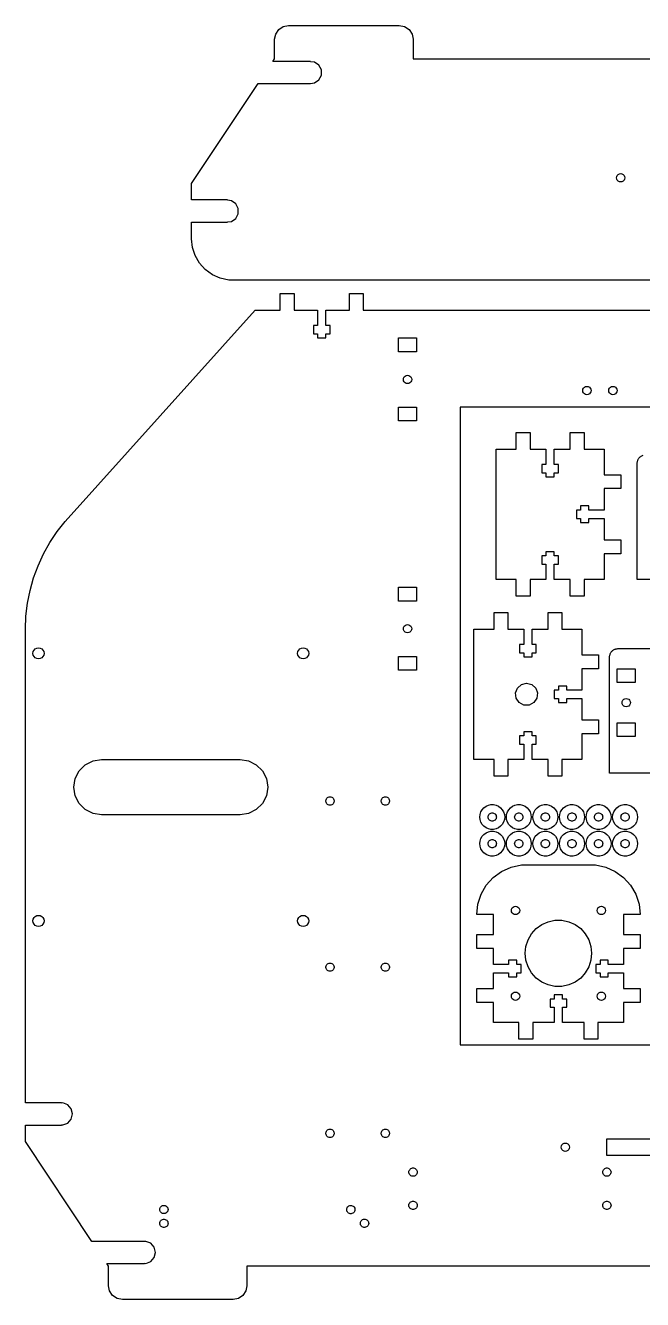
# Model space of a CAD drawing. Extents: x 0 to 500, y 0 to 460.
# Drawn here: x 0.1 to 223, y 0.1 to 460.1 of the extents above; entities that cross this region are included whole.
import ezdxf

# ---------------------------------------------------------------- set-up
doc = ezdxf.new("R2010")
doc.units = 0
doc.layers.add('Layer_1', color=7, linetype='CONTINUOUS')

msp = doc.modelspace()

# ---------------------------------------------------------------- linework, layer by layer
at = {"layer": 'Layer_1', "color": 7}
for points in [[(60.139862, 383.143472), (60.139862, 389.143471), (73.139862, 389.143471), (73.139862, 389.231471), (74.557862, 389.403471), (76.133861, 390.491472), (77.02386, 392.186473), (77.02386, 394.100473), (76.133861, 395.795472), (74.557862, 396.883472), (73.139862, 397.055473), (73.139862, 397.143472), (60.139862, 397.143472), (60.139862, 403.143472), (84.139862, 439.143473), (103.139861, 439.143473), (103.139861, 439.231473), (104.557861, 439.403473), (106.13386, 440.491471), (107.023862, 442.186472), (107.023862, 444.100472), (106.13386, 445.795473), (104.557861, 446.883471), (103.139861, 447.055471), (103.139861, 447.143471), (89.47286, 447.143471), (90.139861, 448.143472), (90.139861, 455.143472), (90.520861, 457.056473), (91.603861, 458.679471), (93.226862, 459.762473), (95.13986, 460.143473), (135.139862, 460.143473), (137.05286, 459.762473), (138.675861, 458.679471), (139.75886, 457.056473), (140.13986, 455.143472), (140.13986, 448.143472), (248.139862, 448.143472)], [(213.63986, 405.143473), (213.712862, 405.607472), (213.925861, 406.025471), (214.257862, 406.357472), (214.675861, 406.570471), (215.13986, 406.643473), (215.603861, 406.570471), (216.021861, 406.357472), (216.353861, 406.025471), (216.56686, 405.607472), (216.63986, 405.143473), (216.56686, 404.679472), (216.353861, 404.261472), (216.021861, 403.929472), (215.603861, 403.716473), (215.13986, 403.643473), (214.675861, 403.716473), (214.257862, 403.929472), (213.925861, 404.261472), (213.712862, 404.679472), (213.63986, 405.143473)], [(343.139861, 368.143471), (75.13986, 368.143471), (75.13986, 368.225471), (73.571862, 368.225471), (70.50486, 368.877472), (67.639861, 370.153472), (65.102861, 371.996473), (63.004861, 374.326472), (61.43686, 377.042471), (60.467861, 380.024473), (60.139862, 383.143472)], [(83.13186, 357.343473), (92.13986, 357.343473), (92.13986, 363.343472), (97.139862, 363.343472), (97.139862, 357.343473), (105.639862, 357.343473), (105.639862, 351.843473), (104.139862, 351.843473), (104.139862, 348.843473), (105.639862, 348.843473), (105.639862, 347.343473), (108.639861, 347.343473), (108.639861, 348.843473), (110.139861, 348.843473), (110.139861, 351.843473), (108.639861, 351.843473), (108.639861, 357.343473), (117.139861, 357.343473), (117.139861, 363.343472), (122.139862, 363.343472), (122.139862, 357.343473), (230.139861, 357.343473)], [(0.139861, 57.143475), (0.139861, 63.143463), (13.13986, 63.143463), (13.13986, 63.23146), (13.621862, 63.172475), (15.411862, 63.851474), (16.681862, 65.284457), (17.139861, 67.143483), (16.681862, 69.002481), (15.411862, 70.435464), (13.621862, 71.114463), (13.13986, 71.055478), (13.13986, 71.143475), (0.139861, 71.143475), (0.139861, 242.143472), (0.32486, 246.851472), (0.87886, 251.529472), (1.79786, 256.150471), (3.07686, 260.684473), (4.70686, 265.104471), (6.679861, 269.382471), (8.981861, 273.493473), (11.598862, 277.410472), (14.51586, 281.110473), (83.06886, 357.314472), (83.080854, 357.324462), (83.094858, 357.332458), (83.108859, 357.338483), (83.123876, 357.34248), (83.131849, 357.3436)], [(134.889861, 342.343472), (134.889861, 347.343473), (141.389862, 347.343473), (141.389862, 342.343472), (134.889861, 342.343472)], [(136.639862, 332.343472), (136.712861, 332.807474), (136.92586, 333.225473), (137.257861, 333.557471), (137.67586, 333.770472), (138.139861, 333.843472), (138.60386, 333.770472), (139.021862, 333.557471), (139.35386, 333.225473), (139.566862, 332.807474), (139.639861, 332.343472), (139.566862, 331.879473), (139.35386, 331.461471), (139.021862, 331.129473), (138.60386, 330.916472), (138.139861, 330.843472), (137.67586, 330.916472), (137.257861, 331.129473), (136.92586, 331.461471), (136.712861, 331.879473), (136.639862, 332.343472)], [(201.439862, 328.343472), (201.512861, 328.807473), (201.72586, 329.225473), (202.057861, 329.557473), (202.47586, 329.770472), (202.939862, 329.843471), (203.40386, 329.770472), (203.82186, 329.557473), (204.15386, 329.225473), (204.366862, 328.807473), (204.439861, 328.343472), (204.366862, 327.879473), (204.15386, 327.461471), (203.82186, 327.129473), (203.40386, 326.916471), (202.939862, 326.843472), (202.47586, 326.916471), (202.057861, 327.129473), (201.72586, 327.461471), (201.512861, 327.879473), (201.439862, 328.343472)], [(210.83986, 328.343472), (210.91286, 328.807473), (211.125861, 329.225473), (211.457862, 329.557473), (211.875861, 329.770472), (212.339863, 329.843471), (212.803861, 329.770472), (213.221861, 329.557473), (213.553861, 329.225473), (213.76686, 328.807473), (213.83986, 328.343472), (213.76686, 327.879473), (213.553861, 327.461471), (213.221861, 327.129473), (212.803861, 326.916471), (212.339863, 326.843472), (211.875861, 326.916471), (211.457862, 327.129473), (211.125861, 327.461471), (210.91286, 327.879473), (210.83986, 328.343472)], [(134.889861, 317.343471), (134.889861, 322.343472), (141.389862, 322.343472), (141.389862, 317.343471), (134.889861, 317.343471)], [(255.139862, 322.343472), (157.13986, 322.343472), (157.13986, 92.143461), (425.139866, 92.143461)], [(170.139862, 260.143473), (170.139862, 307.169473), (177.389861, 307.169473), (177.389861, 313.169472), (182.389862, 313.169472), (182.389862, 307.169473), (188.13986, 307.169473), (188.13986, 301.669473), (186.63986, 301.669473), (186.63986, 298.669473), (188.13986, 298.669473), (188.13986, 297.169473), (191.13986, 297.169473), (191.13986, 298.669473), (192.63986, 298.669473), (192.63986, 301.669473), (191.13986, 301.669473), (191.13986, 307.169473), (196.889861, 307.169473), (196.889861, 313.169472), (201.889862, 313.169472), (201.889862, 307.169473), (209.139861, 307.169473), (209.139861, 297.913473), (215.13986, 297.913473), (215.13986, 292.913472), (209.139861, 292.913472), (209.139861, 285.156473), (203.63986, 285.156473), (203.63986, 286.656472), (200.639861, 286.656472), (200.639861, 285.156473), (199.139861, 285.156473), (199.139861, 282.156473), (200.639861, 282.156473), (200.639861, 280.656473), (203.63986, 280.656473), (203.63986, 282.156473), (209.139861, 282.156473), (209.139861, 274.400473), (215.13986, 274.400473), (215.13986, 269.400472), (209.139861, 269.400472), (209.139861, 260.143473), (201.889862, 260.143473), (201.889862, 254.143473), (196.889861, 254.143473), (196.889861, 260.143473), (191.13986, 260.143473), (191.13986, 265.643473), (192.63986, 265.643473), (192.63986, 268.643473), (191.13986, 268.643473), (191.13986, 270.143472), (188.13986, 270.143472), (188.13986, 268.643473), (186.63986, 268.643473), (186.63986, 265.643473), (188.13986, 265.643473), (188.13986, 260.143473), (182.389862, 260.143473), (182.389862, 254.143473), (177.389861, 254.143473), (177.389861, 260.143473), (170.139862, 260.143473)], [(221.139862, 260.143473), (221.139862, 302.143473), (221.148865, 302.378471), (221.176858, 302.612473), (221.222861, 302.843472), (221.28686, 303.070472), (221.367861, 303.291471), (221.466862, 303.505472), (221.581861, 303.710473), (221.712861, 303.906473), (221.85886, 304.091473), (222.01886, 304.264472), (222.191862, 304.424472), (222.376862, 304.570471), (222.572862, 304.701473), (222.77786, 304.816473), (222.991861, 304.915471), (223.21286, 304.996472)], [(274.139858, 260.143473), (221.139862, 260.143473)], [(134.889861, 252.343471), (134.889861, 257.343473), (141.389862, 257.343473), (141.389862, 252.343471), (134.889861, 252.343471)], [(136.639862, 242.343472), (136.712861, 242.807473), (136.92586, 243.225472), (137.257861, 243.557473), (137.67586, 243.770472), (138.139861, 243.843471), (138.60386, 243.770472), (139.021862, 243.557473), (139.35386, 243.225472), (139.566862, 242.807473), (139.639861, 242.343472), (139.566862, 241.879473), (139.35386, 241.461473), (139.021862, 241.129473), (138.60386, 240.916471), (138.139861, 240.843472), (137.67586, 240.916471), (137.257861, 241.129473), (136.92586, 241.461473), (136.712861, 241.879473), (136.639862, 242.343472)], [(162.139861, 195.143473), (162.139861, 242.169473), (169.38986, 242.169473), (169.38986, 248.169472), (174.389861, 248.169472), (174.389861, 242.169473), (180.139862, 242.169473), (180.139862, 236.669473), (178.639862, 236.669473), (178.639862, 233.669473), (180.139862, 233.669473), (180.139862, 232.169473), (183.139862, 232.169473), (183.139862, 233.669473), (184.639862, 233.669473), (184.639862, 236.669473), (183.139862, 236.669473), (183.139862, 242.169473), (188.88986, 242.169473), (188.88986, 248.169472), (193.889861, 248.169472), (193.889861, 242.169473), (201.13986, 242.169473), (201.13986, 232.913473), (207.139862, 232.913473), (207.139862, 227.913472), (201.13986, 227.913472), (201.13986, 220.156473), (195.639862, 220.156473), (195.639862, 221.656473), (192.63986, 221.656473), (192.63986, 220.156473), (191.13986, 220.156473), (191.13986, 217.156473), (192.63986, 217.156473), (192.63986, 215.656473), (195.639862, 215.656473), (195.639862, 217.156473), (201.13986, 217.156473), (201.13986, 209.400473), (207.139862, 209.400473), (207.139862, 204.400472), (201.13986, 204.400472), (201.13986, 195.143473), (193.889861, 195.143473), (193.889861, 189.143473), (188.88986, 189.143473), (188.88986, 195.143473), (183.139862, 195.143473), (183.139862, 200.643473), (184.639862, 200.643473), (184.639862, 203.643473), (183.139862, 203.643473), (183.139862, 205.143473), (180.139862, 205.143473), (180.139862, 203.643473), (178.639862, 203.643473), (178.639862, 200.643473), (180.139862, 200.643473), (180.139862, 195.143473), (174.389861, 195.143473), (174.389861, 189.143473), (169.38986, 189.143473), (169.38986, 195.143473), (162.139861, 195.143473)], [(2.839861, 233.443472), (2.93786, 234.061471), (3.22186, 234.619473), (3.66386, 235.061472), (4.221861, 235.345472), (4.83986, 235.443471), (5.457862, 235.345472), (6.01586, 235.061472), (6.45786, 234.619473), (6.74186, 234.061471), (6.839862, 233.443472), (6.74186, 232.825473), (6.45786, 232.267472), (6.01586, 231.825473), (5.457862, 231.541472), (4.83986, 231.443474), (4.221861, 231.541472), (3.66386, 231.825473), (3.22186, 232.267472), (2.93786, 232.825473), (2.839861, 233.443472)], [(98.439862, 233.443472), (98.537861, 234.061471), (98.821861, 234.619473), (99.26386, 235.061472), (99.821862, 235.345472), (100.439861, 235.443471), (101.05786, 235.345472), (101.615861, 235.061472), (102.05786, 234.619473), (102.341861, 234.061471), (102.439862, 233.443472), (102.341861, 232.825473), (102.05786, 232.267472), (101.615861, 231.825473), (101.05786, 231.541472), (100.439861, 231.443474), (99.821862, 231.541472), (99.26386, 231.825473), (98.821861, 232.267472), (98.537861, 232.825473), (98.439862, 233.443472)], [(211.139862, 190.143471), (211.139862, 232.143472), (211.148865, 232.378473), (211.176859, 232.612472), (211.222861, 232.843474), (211.28686, 233.070473), (211.367861, 233.291473), (211.466862, 233.505471), (211.581862, 233.710472), (211.712861, 233.906472), (211.85886, 234.091472), (212.01886, 234.264474), (212.19186, 234.424471), (212.376862, 234.570473), (212.57286, 234.701472), (212.77786, 234.816472), (212.991861, 234.915473), (213.212861, 234.996474), (213.43986, 235.060473), (213.670862, 235.106472), (213.904861, 235.134469), (214.139862, 235.143475), (234.139861, 235.143472)], [(134.889861, 227.343473), (134.889861, 232.343472), (141.389862, 232.343472), (141.389862, 227.343473), (134.889861, 227.343473)], [(213.889861, 222.893472), (213.889861, 227.893474), (220.389862, 227.893474), (220.389862, 222.893472), (213.889861, 222.893472)], [(177.168861, 219.138472), (177.847862, 220.928472), (179.280862, 222.198472), (181.13986, 222.656473), (182.998861, 222.198472), (184.431861, 220.928472), (185.110862, 219.138472), (184.879861, 217.238473), (183.79186, 215.662473), (182.096862, 214.772471), (180.182861, 214.772471), (178.48786, 215.662473), (177.39986, 217.238473), (177.168861, 219.138472)], [(215.639862, 215.643471), (215.712861, 216.107473), (215.92586, 216.525472), (216.257861, 216.857473), (216.67586, 217.070472), (217.139861, 217.143471), (217.60386, 217.070472), (218.021862, 216.857473), (218.35386, 216.525472), (218.566862, 216.107473), (218.639861, 215.643471), (218.566862, 215.179473), (218.35386, 214.761473), (218.021862, 214.429473), (217.60386, 214.216471), (217.139861, 214.143471), (216.67586, 214.216471), (216.257861, 214.429473), (215.92586, 214.761473), (215.712861, 215.179473), (215.639862, 215.643471)], [(213.889861, 203.393472), (213.889861, 208.393473), (220.389862, 208.393473), (220.389862, 203.393472), (213.889861, 203.393472)], [(17.63986, 185.143473), (18.128861, 188.233473), (19.549861, 191.021473), (21.761862, 193.233472), (24.549862, 194.654472), (27.639862, 195.143473), (77.639861, 195.143473), (80.729861, 194.654472), (83.517861, 193.233472), (85.72986, 191.021473), (87.15086, 188.233473), (87.639861, 185.143473), (87.15086, 182.053473), (85.72986, 179.265473), (83.517861, 177.053471), (80.729861, 175.632471), (77.639861, 175.143473), (27.639862, 175.143473), (24.549862, 175.632471), (21.761862, 177.053471), (19.549861, 179.265473), (18.128861, 182.053473), (17.63986, 185.143473)], [(234.139861, 190.143471), (211.139862, 190.143471)], [(108.647862, 179.986472), (108.647862, 180.300472), (108.712861, 180.607473), (108.84086, 180.893472), (109.02486, 181.147472), (109.25786, 181.357473), (109.52986, 181.513472), (109.827862, 181.610471), (110.139861, 181.643472), (110.45186, 181.610471), (110.749862, 181.513472), (111.021862, 181.357473), (111.254862, 181.147472), (111.438862, 180.893472), (111.566861, 180.607473), (111.631863, 180.300472), (111.631863, 179.986472), (111.566861, 179.679473), (111.438862, 179.393472), (111.254862, 179.139472), (111.021862, 178.929473), (110.749862, 178.773472), (110.45186, 178.676472), (110.139861, 178.643472), (109.827862, 178.676472), (109.52986, 178.773472), (109.25786, 178.929473), (109.02486, 179.139472), (108.84086, 179.393472), (108.712861, 179.679473), (108.647862, 179.986472)], [(128.647862, 179.986472), (128.647862, 180.300472), (128.71286, 180.607473), (128.840862, 180.893472), (129.024863, 181.147472), (129.25786, 181.357473), (129.52986, 181.513472), (129.827861, 181.610471), (130.139861, 181.643472), (130.45186, 181.610471), (130.749861, 181.513472), (131.021861, 181.357473), (131.254861, 181.147472), (131.438862, 180.893472), (131.566861, 180.607473), (131.631862, 180.300472), (131.631862, 179.986472), (131.566861, 179.679473), (131.438862, 179.393472), (131.254861, 179.139472), (131.021861, 178.929473), (130.749861, 178.773472), (130.45186, 178.676472), (130.139861, 178.643472), (129.827861, 178.676472), (129.52986, 178.773472), (129.25786, 178.929473), (129.024863, 179.139472), (128.840862, 179.393472), (128.71286, 179.679473), (128.647862, 179.986472)], [(164.23986, 174.343472), (164.337862, 175.279473), (164.628861, 176.173471), (165.09886, 176.988473), (165.728862, 177.687472), (166.489863, 178.240473), (167.348862, 178.623474), (168.269861, 178.818472), (169.209861, 178.818472), (170.130862, 178.623474), (170.989862, 178.240473), (171.75086, 177.687472), (172.380862, 176.988473), (172.850861, 176.173471), (173.14186, 175.279473), (173.239862, 174.343472), (173.14186, 173.407474), (172.850861, 172.513473), (172.380862, 171.698471), (171.75086, 170.999472), (170.989862, 170.446471), (170.130862, 170.063473), (169.209861, 169.868472), (168.269861, 169.868472), (167.348862, 170.063473), (166.489863, 170.446471), (165.728862, 170.999472), (165.09886, 171.698471), (164.628861, 172.513473), (164.337862, 173.407474), (164.23986, 174.343472)], [(167.23986, 174.343472), (167.27286, 174.655472), (167.369863, 174.953473), (167.525861, 175.225473), (167.73586, 175.458473), (167.98986, 175.642473), (168.275861, 175.770472), (168.582862, 175.835474), (168.89686, 175.835474), (169.203861, 175.770472), (169.489862, 175.642473), (169.743862, 175.458473), (169.953861, 175.225473), (170.109862, 174.953473), (170.206862, 174.655472), (170.239862, 174.343472), (170.206862, 174.031473), (170.109862, 173.733471), (169.953861, 173.461471), (169.743862, 173.228471), (169.489862, 173.044471), (169.203861, 172.916472), (168.89686, 172.851473), (168.582862, 172.851473), (168.275861, 172.916472), (167.98986, 173.044471), (167.73586, 173.228471), (167.525861, 173.461471), (167.369863, 173.733471), (167.27286, 174.031473), (167.23986, 174.343472)], [(173.839861, 174.343472), (173.937862, 175.279473), (174.228862, 176.173471), (174.69886, 176.988473), (175.328862, 177.687472), (176.08986, 178.240473), (176.94886, 178.623474), (177.869861, 178.818472), (178.809862, 178.818472), (179.73086, 178.623474), (180.589863, 178.240473), (181.350861, 177.687472), (181.98086, 176.988473), (182.450861, 176.173471), (182.741861, 175.279473), (182.839862, 174.343472), (182.741861, 173.407474), (182.450861, 172.513473), (181.98086, 171.698471), (181.350861, 170.999472), (180.589863, 170.446471), (179.73086, 170.063473), (178.809862, 169.868472), (177.869861, 169.868472), (176.94886, 170.063473), (176.08986, 170.446471), (175.328862, 170.999472), (174.69886, 171.698471), (174.228862, 172.513473), (173.937862, 173.407474), (173.839861, 174.343472)], [(176.83986, 174.343472), (176.87286, 174.655472), (176.96986, 174.953473), (177.125861, 175.225473), (177.33586, 175.458473), (177.58986, 175.642473), (177.875861, 175.770472), (178.18286, 175.835474), (178.49686, 175.835474), (178.803862, 175.770472), (179.08986, 175.642473), (179.34386, 175.458473), (179.553862, 175.225473), (179.70986, 174.953473), (179.80686, 174.655472), (179.83986, 174.343472), (179.80686, 174.031473), (179.70986, 173.733471), (179.553862, 173.461471), (179.34386, 173.228471), (179.08986, 173.044471), (178.803862, 172.916472), (178.49686, 172.851473), (178.18286, 172.851473), (177.875861, 172.916472), (177.58986, 173.044471), (177.33586, 173.228471), (177.125861, 173.461471), (176.96986, 173.733471), (176.87286, 174.031473), (176.83986, 174.343472)], [(183.439861, 174.343472), (183.53786, 175.279473), (183.828862, 176.173471), (184.298861, 176.988473), (184.92886, 177.687472), (185.689861, 178.240473), (186.548861, 178.623474), (187.469862, 178.818472), (188.409862, 178.818472), (189.330861, 178.623474), (190.18986, 178.240473), (190.950861, 177.687472), (191.58086, 176.988473), (192.050862, 176.173471), (192.341861, 175.279473), (192.43986, 174.343472), (192.341861, 173.407474), (192.050862, 172.513473), (191.58086, 171.698471), (190.950861, 170.999472), (190.18986, 170.446471), (189.330861, 170.063473), (188.409862, 169.868472), (187.469862, 169.868472), (186.548861, 170.063473), (185.689861, 170.446471), (184.92886, 170.999472), (184.298861, 171.698471), (183.828862, 172.513473), (183.53786, 173.407474), (183.439861, 174.343472)], [(186.439861, 174.343472), (186.472861, 174.655472), (186.569861, 174.953473), (186.725862, 175.225473), (186.935861, 175.458473), (187.189861, 175.642473), (187.475862, 175.770472), (187.78286, 175.835474), (188.096861, 175.835474), (188.403862, 175.770472), (188.689861, 175.642473), (188.943861, 175.458473), (189.153862, 175.225473), (189.30986, 174.953473), (189.40686, 174.655472), (189.43986, 174.343472), (189.40686, 174.031473), (189.30986, 173.733471), (189.153862, 173.461471), (188.943861, 173.228471), (188.689861, 173.044471), (188.403862, 172.916472), (188.096861, 172.851473), (187.78286, 172.851473), (187.475862, 172.916472), (187.189861, 173.044471), (186.935861, 173.228471), (186.725862, 173.461471), (186.569861, 173.733471), (186.472861, 174.031473), (186.439861, 174.343472)], [(193.039862, 174.343472), (193.137861, 175.279473), (193.42886, 176.173471), (193.898861, 176.988473), (194.528861, 177.687472), (195.289861, 178.240473), (196.148861, 178.623474), (197.069862, 178.818472), (198.00986, 178.818472), (198.930861, 178.623474), (199.789861, 178.240473), (200.550862, 177.687472), (201.180861, 176.988473), (201.650862, 176.173471), (201.941862, 175.279473), (202.039861, 174.343472), (201.941862, 173.407474), (201.650862, 172.513473), (201.180861, 171.698471), (200.550862, 170.999472), (199.789861, 170.446471), (198.930861, 170.063473), (198.00986, 169.868472), (197.069862, 169.868472), (196.148861, 170.063473), (195.289861, 170.446471), (194.528861, 170.999472), (193.898861, 171.698471), (193.42886, 172.513473), (193.137861, 173.407474), (193.039862, 174.343472)], [(196.039861, 174.343472), (196.072862, 174.655472), (196.169861, 174.953473), (196.325863, 175.225473), (196.535861, 175.458473), (196.789861, 175.642473), (197.07586, 175.770472), (197.382861, 175.835474), (197.696861, 175.835474), (198.00386, 175.770472), (198.289861, 175.642473), (198.543861, 175.458473), (198.75386, 175.225473), (198.909861, 174.953473), (199.006861, 174.655472), (199.039861, 174.343472), (199.006861, 174.031473), (198.909861, 173.733471), (198.75386, 173.461471), (198.543861, 173.228471), (198.289861, 173.044471), (198.00386, 172.916472), (197.696861, 172.851473), (197.382861, 172.851473), (197.07586, 172.916472), (196.789861, 173.044471), (196.535861, 173.228471), (196.325863, 173.461471), (196.169861, 173.733471), (196.072862, 174.031473), (196.039861, 174.343472)], [(202.639862, 174.343472), (202.737861, 175.279473), (203.02886, 176.173471), (203.498862, 176.988473), (204.128861, 177.687472), (204.889862, 178.240473), (205.748862, 178.623474), (206.66986, 178.818472), (207.609861, 178.818472), (208.530862, 178.623474), (209.389861, 178.240473), (210.150862, 177.687472), (210.780861, 176.988473), (211.25086, 176.173471), (211.541862, 175.279473), (211.639861, 174.343472), (211.541862, 173.407474), (211.25086, 172.513473), (210.780861, 171.698471), (210.150862, 170.999472), (209.389861, 170.446471), (208.530862, 170.063473), (207.609861, 169.868472), (206.66986, 169.868472), (205.748862, 170.063473), (204.889862, 170.446471), (204.128861, 170.999472), (203.498862, 171.698471), (203.02886, 172.513473), (202.737861, 173.407474), (202.639862, 174.343472)], [(205.639862, 174.343472), (205.672862, 174.655472), (205.769862, 174.953473), (205.92586, 175.225473), (206.135862, 175.458473), (206.389862, 175.642473), (206.67586, 175.770472), (206.982862, 175.835474), (207.296862, 175.835474), (207.60386, 175.770472), (207.889862, 175.642473), (208.143862, 175.458473), (208.35386, 175.225473), (208.509862, 174.953473), (208.606861, 174.655472), (208.639862, 174.343472), (208.606861, 174.031473), (208.509862, 173.733471), (208.35386, 173.461471), (208.143862, 173.228471), (207.889862, 173.044471), (207.60386, 172.916472), (207.296862, 172.851473), (206.982862, 172.851473), (206.67586, 172.916472), (206.389862, 173.044471), (206.135862, 173.228471), (205.92586, 173.461471), (205.769862, 173.733471), (205.672862, 174.031473), (205.639862, 174.343472)], [(212.23986, 174.343472), (212.337862, 175.279473), (212.628861, 176.173471), (213.09886, 176.988473), (213.728862, 177.687472), (214.489863, 178.240473), (215.348862, 178.623474), (216.269861, 178.818472), (217.209861, 178.818472), (218.130862, 178.623474), (218.989862, 178.240473), (219.75086, 177.687472), (220.380862, 176.988473), (220.850861, 176.173471), (221.14186, 175.279473), (221.239862, 174.343472), (221.14186, 173.407474), (220.850861, 172.513473), (220.380862, 171.698471), (219.75086, 170.999472), (218.989862, 170.446471), (218.130862, 170.063473), (217.209861, 169.868472), (216.269861, 169.868472), (215.348862, 170.063473), (214.489863, 170.446471), (213.728862, 170.999472), (213.09886, 171.698471), (212.628861, 172.513473), (212.337862, 173.407474), (212.23986, 174.343472)], [(215.239862, 174.343472), (215.27286, 174.655472), (215.36986, 174.953473), (215.525861, 175.225473), (215.735862, 175.458473), (215.989862, 175.642473), (216.275861, 175.770472), (216.582862, 175.835474), (216.896863, 175.835474), (217.203861, 175.770472), (217.489862, 175.642473), (217.743862, 175.458473), (217.953861, 175.225473), (218.109862, 174.953473), (218.206862, 174.655472), (218.239862, 174.343472), (218.206862, 174.031473), (218.109862, 173.733471), (217.953861, 173.461471), (217.743862, 173.228471), (217.489862, 173.044471), (217.203861, 172.916472), (216.896863, 172.851473), (216.582862, 172.851473), (216.275861, 172.916472), (215.989862, 173.044471), (215.735862, 173.228471), (215.525861, 173.461471), (215.36986, 173.733471), (215.27286, 174.031473), (215.239862, 174.343472)], [(164.23986, 164.743471), (164.337862, 165.679473), (164.628861, 166.573471), (165.09886, 167.388472), (165.728862, 168.087472), (166.489863, 168.640472), (167.348862, 169.023473), (168.269861, 169.218472), (169.209861, 169.218472), (170.130862, 169.023473), (170.989862, 168.640472), (171.75086, 168.087472), (172.380862, 167.388472), (172.850861, 166.573471), (173.14186, 165.679473), (173.239862, 164.743471), (173.14186, 163.807473), (172.850861, 162.913472), (172.380862, 162.098474), (171.75086, 161.399471), (170.989862, 160.846474), (170.130862, 160.463473), (169.209861, 160.268471), (168.269861, 160.268471), (167.348862, 160.463473), (166.489863, 160.846474), (165.728862, 161.399471), (165.09886, 162.098474), (164.628861, 162.913472), (164.337862, 163.807473), (164.23986, 164.743471)], [(167.23986, 164.743471), (167.27286, 165.055471), (167.369863, 165.353472), (167.525861, 165.625472), (167.73586, 165.858472), (167.98986, 166.042473), (168.275861, 166.170472), (168.582862, 166.235473), (168.89686, 166.235473), (169.203861, 166.170472), (169.489862, 166.042473), (169.743862, 165.858472), (169.953861, 165.625472), (170.109862, 165.353472), (170.206862, 165.055471), (170.239862, 164.743471), (170.206862, 164.431472), (170.109862, 164.133471), (169.953861, 163.861473), (169.743862, 163.628474), (169.489862, 163.444473), (169.203861, 163.316471), (168.89686, 163.251473), (168.582862, 163.251473), (168.275861, 163.316471), (167.98986, 163.444473), (167.73586, 163.628474), (167.525861, 163.861473), (167.369863, 164.133471), (167.27286, 164.431472), (167.23986, 164.743471)], [(173.839861, 164.743471), (173.937862, 165.679473), (174.228862, 166.573471), (174.69886, 167.388472), (175.328862, 168.087472), (176.08986, 168.640472), (176.94886, 169.023473), (177.869861, 169.218472), (178.809862, 169.218472), (179.73086, 169.023473), (180.589863, 168.640472), (181.350861, 168.087472), (181.98086, 167.388472), (182.450861, 166.573471), (182.741861, 165.679473), (182.839862, 164.743471), (182.741861, 163.807473), (182.450861, 162.913472), (181.98086, 162.098474), (181.350861, 161.399471), (180.589863, 160.846474), (179.73086, 160.463473), (178.809862, 160.268471), (177.869861, 160.268471), (176.94886, 160.463473), (176.08986, 160.846474), (175.328862, 161.399471), (174.69886, 162.098474), (174.228862, 162.913472), (173.937862, 163.807473), (173.839861, 164.743471)], [(176.83986, 164.743471), (176.87286, 165.055471), (176.96986, 165.353472), (177.125861, 165.625472), (177.33586, 165.858472), (177.58986, 166.042473), (177.875861, 166.170472), (178.18286, 166.235473), (178.49686, 166.235473), (178.803862, 166.170472), (179.08986, 166.042473), (179.34386, 165.858472), (179.553862, 165.625472), (179.70986, 165.353472), (179.80686, 165.055471), (179.83986, 164.743471), (179.80686, 164.431472), (179.70986, 164.133471), (179.553862, 163.861473), (179.34386, 163.628474), (179.08986, 163.444473), (178.803862, 163.316471), (178.49686, 163.251473), (178.18286, 163.251473), (177.875861, 163.316471), (177.58986, 163.444473), (177.33586, 163.628474), (177.125861, 163.861473), (176.96986, 164.133471), (176.87286, 164.431472), (176.83986, 164.743471)], [(183.439861, 164.743471), (183.53786, 165.679473), (183.828862, 166.573471), (184.298861, 167.388472), (184.92886, 168.087472), (185.689861, 168.640472), (186.548861, 169.023473), (187.469862, 169.218472), (188.409862, 169.218472), (189.330861, 169.023473), (190.18986, 168.640472), (190.950861, 168.087472), (191.58086, 167.388472), (192.050862, 166.573471), (192.341861, 165.679473), (192.43986, 164.743471), (192.341861, 163.807473), (192.050862, 162.913472), (191.58086, 162.098474), (190.950861, 161.399471), (190.18986, 160.846474), (189.330861, 160.463473), (188.409862, 160.268471), (187.469862, 160.268471), (186.548861, 160.463473), (185.689861, 160.846474), (184.92886, 161.399471), (184.298861, 162.098474), (183.828862, 162.913472), (183.53786, 163.807473), (183.439861, 164.743471)], [(186.439861, 164.743471), (186.472861, 165.055471), (186.569861, 165.353472), (186.725862, 165.625472), (186.935861, 165.858472), (187.189861, 166.042473), (187.475862, 166.170472), (187.78286, 166.235473), (188.096861, 166.235473), (188.403862, 166.170472), (188.689861, 166.042473), (188.943861, 165.858472), (189.153862, 165.625472), (189.30986, 165.353472), (189.40686, 165.055471), (189.43986, 164.743471), (189.40686, 164.431472), (189.30986, 164.133471), (189.153862, 163.861473), (188.943861, 163.628474), (188.689861, 163.444473), (188.403862, 163.316471), (188.096861, 163.251473), (187.78286, 163.251473), (187.475862, 163.316471), (187.189861, 163.444473), (186.935861, 163.628474), (186.725862, 163.861473), (186.569861, 164.133471), (186.472861, 164.431472), (186.439861, 164.743471)], [(193.039862, 164.743471), (193.137861, 165.679473), (193.42886, 166.573471), (193.898861, 167.388472), (194.528861, 168.087472), (195.289861, 168.640472), (196.148861, 169.023473), (197.069862, 169.218472), (198.00986, 169.218472), (198.930861, 169.023473), (199.789861, 168.640472), (200.550862, 168.087472), (201.180861, 167.388472), (201.650862, 166.573471), (201.941862, 165.679473), (202.039861, 164.743471), (201.941862, 163.807473), (201.650862, 162.913472), (201.180861, 162.098474), (200.550862, 161.399471), (199.789861, 160.846474), (198.930861, 160.463473), (198.00986, 160.268471), (197.069862, 160.268471), (196.148861, 160.463473), (195.289861, 160.846474), (194.528861, 161.399471), (193.898861, 162.098474), (193.42886, 162.913472), (193.137861, 163.807473), (193.039862, 164.743471)], [(196.039861, 164.743471), (196.072862, 165.055471), (196.169861, 165.353472), (196.325863, 165.625472), (196.535861, 165.858472), (196.789861, 166.042473), (197.07586, 166.170472), (197.382861, 166.235473), (197.696861, 166.235473), (198.00386, 166.170472), (198.289861, 166.042473), (198.543861, 165.858472), (198.75386, 165.625472), (198.909861, 165.353472), (199.006861, 165.055471), (199.039861, 164.743471), (199.006861, 164.431472), (198.909861, 164.133471), (198.75386, 163.861473), (198.543861, 163.628474), (198.289861, 163.444473), (198.00386, 163.316471), (197.696861, 163.251473), (197.382861, 163.251473), (197.07586, 163.316471), (196.789861, 163.444473), (196.535861, 163.628474), (196.325863, 163.861473), (196.169861, 164.133471), (196.072862, 164.431472), (196.039861, 164.743471)], [(202.639862, 164.743471), (202.737861, 165.679473), (203.02886, 166.573471), (203.498862, 167.388472), (204.128861, 168.087472), (204.889862, 168.640472), (205.748862, 169.023473), (206.66986, 169.218472), (207.609861, 169.218472), (208.530862, 169.023473), (209.389861, 168.640472), (210.150862, 168.087472), (210.780861, 167.388472), (211.25086, 166.573471), (211.541862, 165.679473), (211.639861, 164.743471), (211.541862, 163.807473), (211.25086, 162.913472), (210.780861, 162.098474), (210.150862, 161.399471), (209.389861, 160.846474), (208.530862, 160.463473), (207.609861, 160.268471), (206.66986, 160.268471), (205.748862, 160.463473), (204.889862, 160.846474), (204.128861, 161.399471), (203.498862, 162.098474), (203.02886, 162.913472), (202.737861, 163.807473), (202.639862, 164.743471)], [(205.639862, 164.743471), (205.672862, 165.055471), (205.769862, 165.353472), (205.92586, 165.625472), (206.135862, 165.858472), (206.389862, 166.042473), (206.67586, 166.170472), (206.982862, 166.235473), (207.296862, 166.235473), (207.60386, 166.170472), (207.889862, 166.042473), (208.143862, 165.858472), (208.35386, 165.625472), (208.509862, 165.353472), (208.606861, 165.055471), (208.639862, 164.743471), (208.606861, 164.431472), (208.509862, 164.133471), (208.35386, 163.861473), (208.143862, 163.628474), (207.889862, 163.444473), (207.60386, 163.316471), (207.296862, 163.251473), (206.982862, 163.251473), (206.67586, 163.316471), (206.389862, 163.444473), (206.135862, 163.628474), (205.92586, 163.861473), (205.769862, 164.133471), (205.672862, 164.431472), (205.639862, 164.743471)], [(212.23986, 164.743471), (212.337862, 165.679473), (212.628861, 166.573471), (213.09886, 167.388472), (213.728862, 168.087472), (214.489863, 168.640472), (215.348862, 169.023473), (216.269861, 169.218472), (217.209861, 169.218472), (218.130862, 169.023473), (218.989862, 168.640472), (219.75086, 168.087472), (220.380862, 167.388472), (220.850861, 166.573471), (221.14186, 165.679473), (221.239862, 164.743471), (221.14186, 163.807473), (220.850861, 162.913472), (220.380862, 162.098474), (219.75086, 161.399471), (218.989862, 160.846474), (218.130862, 160.463473), (217.209861, 160.268471), (216.269861, 160.268471), (215.348862, 160.463473), (214.489863, 160.846474), (213.728862, 161.399471), (213.09886, 162.098474), (212.628861, 162.913472), (212.337862, 163.807473), (212.23986, 164.743471)], [(215.239862, 164.743471), (215.27286, 165.055471), (215.36986, 165.353472), (215.525861, 165.625472), (215.735862, 165.858472), (215.989862, 166.042473), (216.275861, 166.170472), (216.582862, 166.235473), (216.896863, 166.235473), (217.203861, 166.170472), (217.489862, 166.042473), (217.743862, 165.858472), (217.953861, 165.625472), (218.109862, 165.353472), (218.206862, 165.055471), (218.239862, 164.743471), (218.206862, 164.431472), (218.109862, 164.133471), (217.953861, 163.861473), (217.743862, 163.628474), (217.489862, 163.444473), (217.203861, 163.316471), (216.896863, 163.251473), (216.582862, 163.251473), (216.275861, 163.316471), (215.989862, 163.444473), (215.735862, 163.628474), (215.525861, 163.861473), (215.36986, 164.133471), (215.27286, 164.431472), (215.239862, 164.743471)], [(163.139862, 107.393472), (163.139862, 112.393473), (169.139862, 112.393473), (169.139862, 118.143472), (174.639862, 118.143472), (174.639862, 116.643472), (177.639861, 116.643472), (177.639861, 118.143472), (179.139861, 118.143472), (179.139861, 121.143471), (177.639861, 121.143471), (177.639861, 122.643471), (174.639862, 122.643471), (174.639862, 121.143471), (169.139862, 121.143471), (169.139862, 126.893472), (163.139862, 126.893472), (163.139862, 131.893471), (169.139862, 131.893471), (169.139862, 139.143472), (163.139862, 139.143472), (163.532862, 142.885473), (164.695861, 146.464472), (166.577862, 149.723472), (169.09586, 152.520472), (172.139861, 154.731472), (175.577861, 156.262474), (179.257861, 157.044472), (181.13986, 157.044472), (181.13986, 157.143473), (204.16586, 157.143473), (204.16586, 157.044472), (206.047862, 157.044472), (209.727862, 156.262474), (213.165862, 154.731472), (216.20986, 152.520472), (218.727861, 149.723472), (220.60986, 146.464472), (221.772861, 142.885473), (222.165861, 139.143472), (216.165862, 139.143472), (216.165862, 131.893471), (222.165861, 131.893471), (222.165861, 126.893472), (216.165862, 126.893472), (216.165862, 121.143471), (210.665862, 121.143471), (210.665862, 122.643471), (207.665862, 122.643471), (207.665862, 121.143471), (206.165862, 121.143471), (206.165862, 118.143472), (207.665862, 118.143472), (207.665862, 116.643472), (210.665862, 116.643472), (210.665862, 118.143472), (216.165862, 118.143472), (216.165862, 112.393473), (222.165861, 112.393473), (222.165861, 107.393472), (216.165862, 107.393472), (216.165862, 100.143471), (206.909862, 100.143471), (206.909862, 94.143457), (201.909861, 94.143486), (201.909861, 100.143471), (194.152861, 100.143471), (194.152861, 105.643471), (195.652861, 105.643471), (195.652861, 108.643471), (194.152861, 108.643471), (194.152861, 110.143473), (191.152862, 110.143473), (191.152862, 108.643471), (189.652862, 108.643471), (189.652862, 105.643471), (191.152862, 105.643471), (191.152862, 100.143471), (183.396862, 100.143471), (183.396862, 94.143457), (178.39686, 94.143486), (178.39686, 100.143471), (169.139862, 100.143471), (169.139862, 107.393472), (163.139862, 107.393472)], [(2.839861, 136.843474), (2.93786, 137.461473), (3.22186, 138.019471), (3.66386, 138.461473), (4.221861, 138.745471), (4.83986, 138.843472), (5.457862, 138.745471), (6.01586, 138.461473), (6.45786, 138.019471), (6.74186, 137.461473), (6.839862, 136.843474), (6.74186, 136.225472), (6.45786, 135.667473), (6.01586, 135.225471), (5.457862, 134.941474), (4.83986, 134.843472), (4.221861, 134.941474), (3.66386, 135.225471), (3.22186, 135.667473), (2.93786, 136.225472), (2.839861, 136.843474)], [(98.439862, 136.843474), (98.537861, 137.461473), (98.821861, 138.019471), (99.26386, 138.461473), (99.821862, 138.745471), (100.439861, 138.843472), (101.05786, 138.745471), (101.615861, 138.461473), (102.05786, 138.019471), (102.341861, 137.461473), (102.439862, 136.843474), (102.341861, 136.225472), (102.05786, 135.667473), (101.615861, 135.225471), (101.05786, 134.941474), (100.439861, 134.843472), (99.821862, 134.941474), (99.26386, 135.225471), (98.821861, 135.667473), (98.537861, 136.225472), (98.439862, 136.843474)], [(175.652862, 140.643472), (175.725861, 141.107473), (175.93886, 141.525473), (176.270861, 141.857473), (176.68886, 142.070472), (177.152862, 142.143472), (177.61686, 142.070472), (178.03486, 141.857473), (178.36686, 141.525473), (178.579862, 141.107473), (178.652861, 140.643472), (178.579862, 140.179473), (178.36686, 139.761471), (178.03486, 139.429473), (177.61686, 139.216471), (177.152862, 139.143472), (176.68886, 139.216471), (176.270861, 139.429473), (175.93886, 139.761471), (175.725861, 140.179473), (175.652862, 140.643472)], [(206.652862, 140.643472), (206.725861, 141.107473), (206.93886, 141.525473), (207.270861, 141.857473), (207.68886, 142.070472), (208.152862, 142.143472), (208.61686, 142.070472), (209.034863, 141.857473), (209.36686, 141.525473), (209.579862, 141.107473), (209.652862, 140.643472), (209.579862, 140.179473), (209.36686, 139.761471), (209.034863, 139.429473), (208.61686, 139.216471), (208.152862, 139.143472), (207.68886, 139.216471), (207.270861, 139.429473), (206.93886, 139.761471), (206.725861, 140.179473), (206.652862, 140.643472)], [(180.65286, 125.143472), (180.914861, 127.638471), (181.68986, 130.024471), (182.94486, 132.196473), (184.622861, 134.061474), (186.652862, 135.535472), (188.94486, 136.556473), (191.398861, 137.077473), (193.90686, 137.077473), (196.360861, 136.556473), (198.652861, 135.535472), (200.68286, 134.061474), (202.36086, 132.196473), (203.61586, 130.024471), (204.390862, 127.638471), (204.65286, 125.143472), (204.390862, 122.648472), (203.61586, 120.262472), (202.36086, 118.090473), (200.68286, 116.225472), (198.652861, 114.751471), (196.360861, 113.730473), (193.90686, 113.209474), (191.398861, 113.209474), (188.94486, 113.730473), (186.652862, 114.751471), (184.622861, 116.225472), (182.94486, 118.090473), (181.68986, 120.262472), (180.914861, 122.648472), (180.65286, 125.143472)], [(108.647862, 119.986473), (108.647862, 120.300473), (108.712861, 120.607472), (108.84086, 120.893473), (109.02486, 121.147473), (109.25786, 121.357472), (109.52986, 121.513473), (109.827862, 121.610473), (110.139861, 121.643473), (110.45186, 121.610473), (110.749862, 121.513473), (111.021862, 121.357472), (111.254862, 121.147473), (111.438862, 120.893473), (111.566861, 120.607472), (111.631863, 120.300473), (111.631863, 119.986473), (111.566861, 119.679472), (111.438862, 119.393473), (111.254862, 119.139473), (111.021862, 118.929472), (110.749862, 118.773473), (110.45186, 118.676474), (110.139861, 118.643473), (109.827862, 118.676474), (109.52986, 118.773473), (109.25786, 118.929472), (109.02486, 119.139473), (108.84086, 119.393473), (108.712861, 119.679472), (108.647862, 119.986473)], [(128.647862, 119.986473), (128.647862, 120.300473), (128.71286, 120.607472), (128.840862, 120.893473), (129.024863, 121.147473), (129.25786, 121.357472), (129.52986, 121.513473), (129.827861, 121.610473), (130.139861, 121.643473), (130.45186, 121.610473), (130.749861, 121.513473), (131.021861, 121.357472), (131.254861, 121.147473), (131.438862, 120.893473), (131.566861, 120.607472), (131.631862, 120.300473), (131.631862, 119.986473), (131.566861, 119.679472), (131.438862, 119.393473), (131.254861, 119.139473), (131.021861, 118.929472), (130.749861, 118.773473), (130.45186, 118.676474), (130.139861, 118.643473), (129.827861, 118.676474), (129.52986, 118.773473), (129.25786, 118.929472), (129.024863, 119.139473), (128.840862, 119.393473), (128.71286, 119.679472), (128.647862, 119.986473)], [(175.652862, 109.643472), (175.725861, 110.107473), (175.93886, 110.525473), (176.270861, 110.857473), (176.68886, 111.070472), (177.152862, 111.143471), (177.61686, 111.070472), (178.03486, 110.857473), (178.36686, 110.525473), (178.579862, 110.107473), (178.652861, 109.643472), (178.579862, 109.179473), (178.36686, 108.761474), (178.03486, 108.429473), (177.61686, 108.216471), (177.152862, 108.143472), (176.68886, 108.216471), (176.270861, 108.429473), (175.93886, 108.761474), (175.725861, 109.179473), (175.652862, 109.643472)], [(206.652862, 109.643472), (206.725861, 110.107473), (206.93886, 110.525473), (207.270861, 110.857473), (207.68886, 111.070472), (208.152862, 111.143471), (208.61686, 111.070472), (209.034863, 110.857473), (209.36686, 110.525473), (209.579862, 110.107473), (209.652862, 109.643472), (209.579862, 109.179473), (209.36686, 108.761474), (209.034863, 108.429473), (208.61686, 108.216471), (208.152862, 108.143472), (207.68886, 108.216471), (207.270861, 108.429473), (206.93886, 108.761474), (206.725861, 109.179473), (206.652862, 109.643472)], [(108.647862, 59.986469), (108.647862, 60.300469), (108.712861, 60.607471), (108.84086, 60.893475), (109.02486, 61.147475), (109.25786, 61.357476), (109.52986, 61.51346), (109.827862, 61.61046), (110.139861, 61.64348), (110.45186, 61.61046), (110.749862, 61.51346), (111.021862, 61.357476), (111.254862, 61.147475), (111.438862, 60.893475), (111.566861, 60.607471), (111.631863, 60.300469), (111.631863, 59.986469), (111.566861, 59.679467), (111.438862, 59.393463), (111.254862, 59.139463), (111.021862, 58.929462), (110.749862, 58.773478), (110.45186, 58.676478), (110.139861, 58.643458), (109.827862, 58.676478), (109.52986, 58.773478), (109.25786, 58.929462), (109.02486, 59.139463), (108.84086, 59.393463), (108.712861, 59.679467), (108.647862, 59.986469)], [(128.647862, 59.986469), (128.647862, 60.300469), (128.71286, 60.607471), (128.840862, 60.893475), (129.024863, 61.147475), (129.25786, 61.357476), (129.52986, 61.51346), (129.827861, 61.61046), (130.139861, 61.64348), (130.45186, 61.61046), (130.749861, 61.51346), (131.021861, 61.357476), (131.254861, 61.147475), (131.438862, 60.893475), (131.566861, 60.607471), (131.631862, 60.300469), (131.631862, 59.986469), (131.566861, 59.679467), (131.438862, 59.393463), (131.254861, 59.139463), (131.021861, 58.929462), (130.749861, 58.773478), (130.45186, 58.676478), (130.139861, 58.643458), (129.827861, 58.676478), (129.52986, 58.773478), (129.25786, 58.929462), (129.024863, 59.139463), (128.840862, 59.393463), (128.71286, 59.679467), (128.647862, 59.986469)], [(228.139862, 12.14348), (80.139862, 12.14348), (80.139862, 5.143466), (79.758862, 3.230479), (78.675862, 1.607476), (77.052861, 0.524476), (75.13986, 0.143476), (35.139861, 0.143476), (33.22686, 0.524476), (31.60386, 1.607476), (30.52086, 3.230479), (30.13986, 5.143466), (30.13986, 12.14348), (29.472862, 13.143478), (43.139862, 13.143478), (43.139862, 13.231475), (43.621861, 13.172463), (45.411861, 13.851461), (46.681861, 15.284473), (47.13986, 17.14347), (46.681861, 19.002468), (45.411861, 20.43548), (43.621861, 21.114478), (43.139862, 21.055465), (43.139862, 21.143462), (24.139861, 21.143462), (0.139861, 57.143475)], [(193.639861, 55.143479), (193.71286, 55.607481), (193.925862, 56.02548), (194.257862, 56.357458), (194.675862, 56.570479), (195.13986, 56.643462), (195.603862, 56.570479), (196.021861, 56.357458), (196.353862, 56.02548), (196.566861, 55.607481), (196.63986, 55.143479), (196.566861, 54.679477), (196.353862, 54.261478), (196.021861, 53.929472), (195.603862, 53.716479), (195.13986, 53.643468), (194.675862, 53.716479), (194.257862, 53.929472), (193.925862, 54.261478), (193.71286, 54.679477), (193.639861, 55.143479)], [(210.139861, 52.143485), (210.139861, 58.143473), (270.13986, 58.143473), (270.13986, 52.143485), (210.139861, 52.143485)], [(138.63986, 46.143469), (138.672861, 46.455465), (138.76986, 46.753464), (138.925862, 47.02547), (139.13586, 47.258472), (139.38986, 47.442481), (139.675862, 47.570469), (139.98286, 47.635465), (140.29686, 47.635465), (140.603862, 47.570469), (140.88986, 47.442481), (141.14386, 47.258472), (141.353862, 47.02547), (141.50986, 46.753464), (141.60686, 46.455465), (141.63986, 46.143469), (141.60686, 45.831472), (141.50986, 45.533474), (141.353862, 45.261468), (141.14386, 45.028465), (140.88986, 44.844485), (140.603862, 44.716469), (140.29686, 44.651473), (139.98286, 44.651473), (139.675862, 44.716469), (139.38986, 44.844485), (139.13586, 45.028465), (138.925862, 45.261468), (138.76986, 45.533474), (138.672861, 45.831472), (138.63986, 46.143469)], [(208.639862, 46.143469), (208.672862, 46.455465), (208.769862, 46.753464), (208.92586, 47.02547), (209.135861, 47.258472), (209.389861, 47.442481), (209.67586, 47.570469), (209.982861, 47.635465), (210.296862, 47.635465), (210.60386, 47.570469), (210.889861, 47.442481), (211.143861, 47.258472), (211.35386, 47.02547), (211.509861, 46.753464), (211.606861, 46.455465), (211.639861, 46.143469), (211.606861, 45.831472), (211.509861, 45.533474), (211.35386, 45.261468), (211.143861, 45.028465), (210.889861, 44.844485), (210.60386, 44.716469), (210.296862, 44.651473), (209.982861, 44.651473), (209.67586, 44.716469), (209.389861, 44.844485), (209.135861, 45.028465), (208.92586, 45.261468), (208.769862, 45.533474), (208.672862, 45.831472), (208.639862, 46.143469)], [(48.63986, 32.643482), (48.67286, 32.955478), (48.76986, 33.253477), (48.925861, 33.525483), (49.13586, 33.758457), (49.38986, 33.942466), (49.675861, 34.070482), (49.982862, 34.135478), (50.29686, 34.135478), (50.603861, 34.070482), (50.889862, 33.942466), (51.143862, 33.758457), (51.353861, 33.525483), (51.509862, 33.253477), (51.606862, 32.955478), (51.639862, 32.643482), (51.606862, 32.331485), (51.509862, 32.033458), (51.353861, 31.761481), (51.143862, 31.528478), (50.889862, 31.344469), (50.603861, 31.216481), (50.29686, 31.151457), (49.982862, 31.151457), (49.675861, 31.216481), (49.38986, 31.344469), (49.13586, 31.528478), (48.925861, 31.761481), (48.76986, 32.033487), (48.67286, 32.331485), (48.63986, 32.643482)], [(116.16686, 32.696483), (116.21586, 33.006476), (116.32786, 33.299479), (116.498861, 33.562482), (116.72086, 33.784478), (116.98386, 33.955476), (117.27686, 34.067462), (117.586862, 34.116484), (117.89986, 34.100397), (118.20286, 34.018468), (118.481862, 33.876482), (118.72586, 33.679463), (118.922862, 33.435482), (119.064862, 33.155461), (119.146862, 32.853483), (119.162864, 32.539483), (119.113862, 32.230478), (119.001862, 31.937475), (118.83086, 31.674472), (118.608862, 31.452476), (118.345862, 31.281477), (118.052861, 31.169463), (117.743862, 31.120469), (117.429861, 31.136556), (117.127861, 31.218485), (116.84786, 31.360471), (116.603862, 31.557462), (116.406862, 31.801472), (116.264862, 32.080477), (116.18286, 32.38347), (116.166858, 32.696483)], [(138.63986, 34.143465), (138.672861, 34.455461), (138.76986, 34.75346), (138.925862, 35.025465), (139.13586, 35.258468), (139.38986, 35.442477), (139.675862, 35.570465), (139.98286, 35.635461), (140.29686, 35.635461), (140.603862, 35.570465), (140.88986, 35.442477), (141.14386, 35.258468), (141.353862, 35.025465), (141.50986, 34.75346), (141.60686, 34.455461), (141.63986, 34.143465), (141.60686, 33.831468), (141.50986, 33.533469), (141.353862, 33.261464), (141.14386, 33.028461), (140.88986, 32.84448), (140.603862, 32.716464), (140.29686, 32.651469), (139.98286, 32.651469), (139.675862, 32.716464), (139.38986, 32.84448), (139.13586, 33.028461), (138.925862, 33.261464), (138.76986, 33.533469), (138.672861, 33.831468), (138.63986, 34.143465)], [(208.639862, 34.143465), (208.672862, 34.455461), (208.769862, 34.75346), (208.92586, 35.025465), (209.135861, 35.258468), (209.389861, 35.442477), (209.67586, 35.570465), (209.982861, 35.635461), (210.296862, 35.635461), (210.60386, 35.570465), (210.889861, 35.442477), (211.143861, 35.258468), (211.35386, 35.025465), (211.509861, 34.75346), (211.606861, 34.455461), (211.639861, 34.143465), (211.606861, 33.831468), (211.509861, 33.533469), (211.35386, 33.261464), (211.143861, 33.028461), (210.889861, 32.84448), (210.60386, 32.716464), (210.296862, 32.651469), (209.982861, 32.651469), (209.67586, 32.716464), (209.389861, 32.84448), (209.135861, 33.028461), (208.92586, 33.261464), (208.769862, 33.533469), (208.672862, 33.831468), (208.639862, 34.143465)], [(48.63986, 27.643463), (48.67286, 27.95546), (48.76986, 28.253487), (48.925861, 28.525464), (49.13586, 28.758467), (49.38986, 28.942476), (49.675861, 29.070464), (49.982862, 29.135459), (50.29686, 29.135459), (50.603861, 29.070464), (50.889862, 28.942476), (51.143862, 28.758467), (51.353861, 28.525464), (51.509862, 28.253487), (51.606862, 27.95546), (51.639862, 27.643463), (51.606862, 27.331467), (51.509862, 27.033468), (51.353861, 26.761463), (51.143862, 26.52846), (50.889862, 26.344479), (50.603861, 26.216463), (50.29686, 26.151467), (49.982862, 26.151467), (49.675861, 26.216463), (49.38986, 26.344479), (49.13586, 26.52846), (48.925861, 26.761463), (48.76986, 27.033468), (48.67286, 27.331467), (48.63986, 27.643463)], [(121.11686, 27.747462), (121.16586, 28.056467), (121.27786, 28.349471), (121.448861, 28.612473), (121.67086, 28.834469), (121.93386, 29.005468), (122.22686, 29.117482), (122.53586, 29.166476), (122.84986, 29.150389), (123.15186, 29.06846), (123.431862, 28.926474), (123.675862, 28.729483), (123.872862, 28.485473), (124.014862, 28.206469), (124.096862, 27.903475), (124.112864, 27.590462), (124.063862, 27.280469), (123.951862, 26.987466), (123.78086, 26.724463), (123.558862, 26.502467), (123.295862, 26.331469), (123.002861, 26.219483), (122.69286, 26.170461), (122.379861, 26.186548), (122.076862, 26.268477), (121.79786, 26.410463), (121.553862, 26.607482), (121.356862, 26.851463), (121.214862, 27.131484), (121.13286, 27.433462), (121.116858, 27.747462)]]:
    msp.add_lwpolyline(points, dxfattribs=at)

doc.saveas('drawing.dxf')
